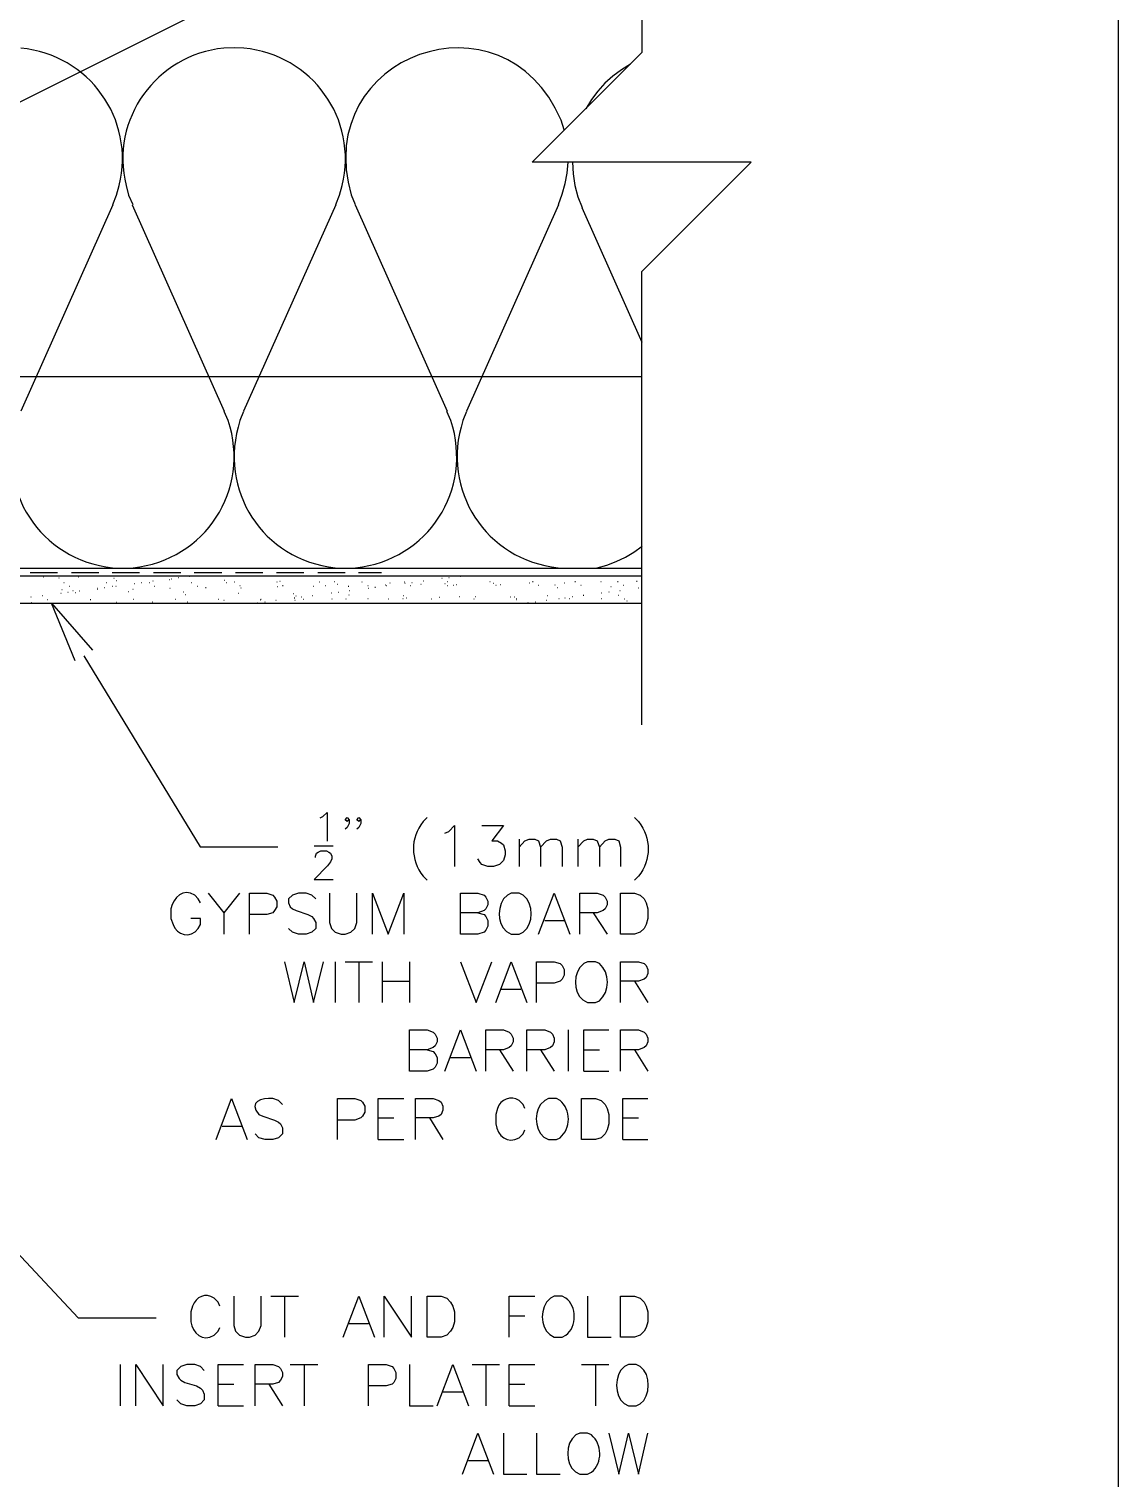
# Model space of a CAD drawing. Header units: millimetres. Extents: x 14 to 201, y 16 to 268.
# Drawn here: x 138.1 to 201.3, y 134.9 to 218.9 of the extents above; entities that cross this region are included whole.
import ezdxf

# ---------------------------------------------------------------- set-up
doc = ezdxf.new("R2010")
doc.units = ezdxf.units.MM
doc.layers.get('0').update_dxf_attribs({"linetype": 'CONTINUOUS'})

msp = doc.modelspace()

# ---------------------------------------------------------------- linework, layer by layer
at = {"color": 0}
for p, q in [((201.296, 264.541), (201.296, 55.4136)), ((173.673, 251.418), (173.673, 217.571)), ((122.767, 207.284), (173.673, 232.749)), ((173.673, 217.571), (167.323, 211.221)), ((180.023, 211.221), (167.323, 211.221)), ((173.673, 204.871), (180.023, 211.221)), ((173.673, 178.605), (173.673, 204.871)), ((122.767, 198.797), (173.673, 198.797)), ((124.863, 187.685), (173.673, 187.685)), ((139.784, 187.409), (138.196, 187.409)), ((142.176, 187.409), (140.589, 187.409)), ((144.546, 187.409), (142.959, 187.409)), ((146.939, 187.409), (145.351, 187.409)), ((149.309, 187.409), (147.721, 187.409)), ((151.701, 187.409), (150.114, 187.409)), ((154.071, 187.409), (152.484, 187.409)), ((156.464, 187.409), (154.876, 187.409)), ((158.581, 187.409), (157.246, 187.409)), ((133.858, 187.241), (173.673, 187.241)), ((133.858, 185.654), (173.673, 185.654)), ((140.801, 182.309), (139.446, 185.654)), ((139.446, 185.654), (141.817, 182.922)), ((141.308, 182.605), (148.06, 171.534)), ((155.025, 173.207), (155.172, 173.291)), ((155.172, 173.291), (155.426, 173.524)), ((155.426, 173.524), (155.426, 171.853)), ((156.464, 173.101), (156.591, 173.228)), ((156.591, 172.995), (156.464, 173.101)), ((156.591, 173.228), (156.697, 173.101)), ((156.697, 173.101), (156.591, 172.995)), ((156.697, 173.101), (156.697, 172.889)), ((157.142, 173.101), (157.269, 173.228)), ((157.269, 172.995), (157.142, 173.101)), ((157.269, 173.228), (157.375, 173.101)), ((157.375, 173.101), (157.269, 172.995)), ((157.375, 173.101), (157.375, 172.889)), ((161.226, 173.228), (160.993, 172.995)), ((173.25, 173.228), (173.483, 172.995)), ((156.591, 172.657), (156.464, 172.551)), ((156.697, 172.889), (156.591, 172.657)), ((157.269, 172.657), (157.142, 172.551)), ((157.375, 172.889), (157.269, 172.657)), ((162.242, 172.318), (162.475, 172.424)), ((162.475, 172.424), (162.814, 172.762)), ((162.814, 172.762), (162.814, 170.392)), ((164.401, 172.762), (165.65, 172.762)), ((165.65, 172.762), (164.973, 171.873)), ((148.06, 171.534), (152.569, 171.534)), ((154.666, 171.577), (155.765, 171.577)), ((164.973, 171.873), (165.312, 171.873)), ((165.312, 171.873), (165.545, 171.746)), ((165.545, 171.746), (165.65, 171.64)), ((165.65, 171.64), (165.756, 171.301)), ((166.561, 171.979), (166.561, 170.392)), ((166.561, 171.513), (166.9, 171.873)), ((166.9, 171.873), (167.133, 171.979)), ((167.133, 171.979), (167.47, 171.979)), ((167.47, 171.979), (167.682, 171.873)), ((167.682, 171.873), (167.809, 171.513)), ((167.809, 171.513), (168.148, 171.873)), ((167.809, 171.513), (167.809, 170.392)), ((168.148, 171.873), (168.381, 171.979)), ((168.381, 171.979), (168.72, 171.979)), ((168.72, 171.979), (168.931, 171.873)), ((168.931, 171.873), (169.058, 171.513)), ((169.058, 171.513), (169.058, 170.392)), ((169.969, 171.979), (169.969, 170.392)), ((169.969, 171.513), (170.308, 171.873)), ((170.308, 171.873), (170.518, 171.979)), ((170.518, 171.979), (170.857, 171.979)), ((170.857, 171.979), (171.09, 171.873)), ((171.09, 171.873), (171.217, 171.513)), ((171.217, 171.513), (171.556, 171.873)), ((171.217, 171.513), (171.217, 170.392)), ((171.556, 171.873), (171.767, 171.979)), ((171.767, 171.979), (172.106, 171.979)), ((172.106, 171.979), (172.339, 171.873)), ((172.339, 171.873), (172.445, 171.513)), ((172.445, 171.513), (172.445, 170.392)), ((154.75, 170.984), (154.813, 171.154)), ((154.75, 170.9), (154.75, 170.984)), ((154.813, 171.154), (154.897, 171.217)), ((154.897, 171.217), (155.067, 171.301)), ((155.067, 171.301), (155.385, 171.301)), ((155.385, 171.301), (155.532, 171.217)), ((155.618, 170.667), (155.448, 170.434)), ((155.532, 171.217), (155.618, 171.154)), ((155.618, 171.154), (155.702, 170.984)), ((155.702, 170.837), (155.618, 170.667)), ((155.702, 170.984), (155.702, 170.837)), ((164.295, 170.625), (164.168, 170.837)), ((164.401, 170.498), (164.295, 170.625)), ((165.65, 170.731), (165.417, 170.498)), ((165.756, 171.07), (165.65, 170.731)), ((165.756, 171.301), (165.756, 171.07)), ((155.448, 170.434), (154.666, 169.63)), ((160.993, 169.82), (161.226, 169.587)), ((164.74, 170.392), (164.401, 170.498)), ((165.079, 170.392), (164.74, 170.392)), ((165.417, 170.498), (165.079, 170.392)), ((173.483, 169.82), (173.25, 169.587)), ((148.526, 168.847), (149.437, 167.703)), ((150.347, 168.847), (149.437, 167.703)), ((150.919, 166.455), (150.919, 168.847)), ((150.919, 168.847), (151.934, 168.847)), ((151.934, 168.847), (152.273, 168.72)), ((153.755, 168.847), (153.416, 168.72)), ((154.2, 168.847), (153.755, 168.847)), ((154.537, 168.72), (154.2, 168.847)), ((154.666, 169.63), (155.765, 169.63)), ((155.554, 168.847), (155.554, 167.133)), ((157.142, 167.133), (157.142, 168.847)), ((158.051, 166.455), (158.051, 168.847)), ((158.051, 168.847), (158.962, 166.455)), ((158.962, 166.455), (159.872, 168.847)), ((159.872, 168.847), (159.872, 166.455)), ((163.153, 166.455), (163.153, 168.847)), ((163.153, 168.847), (164.168, 168.847)), ((164.168, 168.847), (164.528, 168.72)), ((166.095, 168.847), (165.883, 168.72)), ((166.561, 168.847), (166.095, 168.847)), ((166.794, 168.72), (166.561, 168.847)), ((167.682, 166.455), (168.592, 168.847)), ((168.592, 168.847), (169.503, 166.455)), ((170.075, 166.455), (170.075, 168.847)), ((170.075, 168.847), (171.09, 168.847)), ((171.09, 168.847), (171.429, 168.72)), ((172.445, 166.455), (172.445, 168.847)), ((172.445, 168.847), (173.25, 168.847)), ((173.25, 168.847), (173.587, 168.72)), ((147.954, 168.508), (147.744, 168.72)), ((148.083, 168.275), (147.954, 168.508)), ((152.273, 168.72), (152.379, 168.614)), ((152.379, 168.614), (152.506, 168.381)), ((152.506, 168.042), (152.379, 167.83)), ((152.506, 168.381), (152.506, 168.042)), ((153.416, 168.72), (153.183, 168.508)), ((153.183, 168.508), (153.183, 168.275)), ((153.183, 168.275), (153.289, 168.042)), ((153.289, 168.042), (153.416, 167.936)), ((154.77, 168.508), (154.537, 168.72)), ((164.528, 168.72), (164.634, 168.614)), ((164.634, 168.614), (164.74, 168.381)), ((164.74, 168.169), (164.634, 167.936)), ((164.74, 168.381), (164.74, 168.169)), ((165.883, 168.72), (165.65, 168.508)), ((171.429, 168.72), (171.556, 168.614)), ((171.556, 168.614), (171.662, 168.381)), ((171.662, 168.169), (171.556, 167.936)), ((171.662, 168.381), (171.662, 168.169)), ((173.587, 168.72), (173.82, 168.508)), ((173.82, 168.508), (173.926, 168.275)), ((173.926, 168.275), (174.032, 167.936)), ((146.367, 167.936), (146.367, 167.366)), ((146.367, 167.366), (146.495, 167.027)), ((148.083, 167.366), (147.511, 167.366)), ((148.083, 167.027), (148.083, 167.366)), ((149.437, 167.703), (149.437, 166.455)), ((151.934, 167.597), (150.919, 167.597)), ((152.273, 167.703), (151.934, 167.597)), ((152.379, 167.83), (152.273, 167.703)), ((153.416, 167.936), (153.628, 167.83)), ((153.628, 167.83), (154.304, 167.597)), ((154.304, 167.597), (154.537, 167.492)), ((154.537, 167.492), (154.643, 167.366)), ((154.643, 167.366), (154.77, 167.133)), ((164.168, 167.703), (163.153, 167.703)), ((164.528, 167.83), (164.168, 167.703)), ((164.168, 167.703), (164.528, 167.597)), ((164.634, 167.936), (164.528, 167.83)), ((164.528, 167.597), (164.634, 167.492)), ((164.634, 167.492), (164.74, 167.259)), ((164.74, 167.259), (164.74, 166.92)), ((168.042, 167.259), (169.164, 167.259)), ((171.09, 167.703), (170.075, 167.703)), ((170.857, 167.703), (171.662, 166.455)), ((171.429, 167.83), (171.09, 167.703)), ((171.556, 167.936), (171.429, 167.83)), ((174.032, 167.366), (173.926, 167.027)), ((174.032, 167.936), (174.032, 167.366)), ((147.954, 166.794), (148.083, 167.027)), ((153.416, 166.581), (153.183, 166.794)), ((153.755, 166.455), (153.416, 166.581)), ((154.2, 166.455), (153.755, 166.455)), ((154.537, 166.581), (154.2, 166.455)), ((154.77, 166.794), (154.537, 166.581)), ((154.77, 167.133), (154.77, 166.794)), ((155.554, 167.133), (155.681, 166.794)), ((155.681, 166.794), (155.892, 166.581)), ((155.892, 166.581), (156.231, 166.455)), ((156.231, 166.455), (156.464, 166.455)), ((156.464, 166.455), (156.803, 166.581)), ((156.803, 166.581), (157.036, 166.794)), ((157.036, 166.794), (157.142, 167.133)), ((164.168, 166.455), (163.153, 166.455)), ((164.528, 166.581), (164.168, 166.455)), ((164.634, 166.688), (164.528, 166.581)), ((164.74, 166.92), (164.634, 166.688)), ((166.095, 166.455), (166.561, 166.455)), ((166.561, 166.455), (166.794, 166.581)), ((173.25, 166.455), (172.445, 166.455)), ((173.587, 166.581), (173.25, 166.455)), ((173.82, 166.794), (173.587, 166.581)), ((173.926, 167.027), (173.82, 166.794)), ((120.946, 165.608), (140.991, 144.23)), ((152.95, 164.867), (153.522, 162.497)), ((153.522, 162.497), (154.094, 164.867)), ((154.094, 164.867), (154.643, 162.497)), ((154.643, 162.497), (155.215, 164.867)), ((155.892, 164.867), (155.892, 162.497)), ((156.464, 164.867), (158.051, 164.867)), ((157.269, 164.867), (157.269, 162.497)), ((158.623, 164.867), (158.623, 162.497)), ((160.211, 164.867), (160.211, 162.497)), ((163.153, 164.867), (164.062, 162.497)), ((164.062, 162.497), (164.973, 164.867)), ((165.206, 162.497), (166.095, 164.867)), ((166.095, 164.867), (167.004, 162.497)), ((167.576, 162.497), (167.576, 164.867)), ((167.576, 164.867), (168.592, 164.867)), ((168.592, 164.867), (168.931, 164.761)), ((168.931, 164.761), (169.058, 164.655)), ((169.058, 164.655), (169.164, 164.422)), ((170.308, 164.761), (170.075, 164.528)), ((170.518, 164.867), (170.308, 164.761)), ((170.984, 164.867), (170.518, 164.867)), ((171.217, 164.761), (170.984, 164.867)), ((172.445, 162.497), (172.445, 164.867)), ((172.445, 164.867), (173.483, 164.867)), ((173.483, 164.867), (173.82, 164.761)), ((173.82, 164.761), (173.926, 164.655)), ((173.926, 164.655), (174.032, 164.422)), ((169.058, 163.852), (168.931, 163.745)), ((169.164, 164.084), (169.058, 163.852)), ((169.164, 164.422), (169.164, 164.084)), ((173.82, 163.852), (173.483, 163.745)), ((173.926, 163.958), (173.82, 163.852)), ((174.032, 164.191), (173.926, 163.958)), ((174.032, 164.422), (174.032, 164.191)), ((158.623, 163.745), (160.211, 163.745)), ((165.545, 163.28), (166.667, 163.28)), ((168.592, 163.619), (167.576, 163.619)), ((168.931, 163.745), (168.592, 163.619)), ((173.483, 163.745), (172.445, 163.745)), ((173.25, 163.745), (174.032, 162.497)), ((170.518, 162.497), (170.984, 162.497)), ((170.984, 162.497), (171.217, 162.603)), ((160.211, 158.517), (160.211, 160.909)), ((160.211, 160.909), (161.226, 160.909)), ((161.226, 160.909), (161.565, 160.783)), ((161.565, 160.783), (161.692, 160.677)), ((161.692, 160.677), (161.798, 160.444)), ((161.798, 160.444), (161.798, 160.231)), ((162.242, 158.517), (163.153, 160.909)), ((163.153, 160.909), (164.062, 158.517)), ((164.634, 158.517), (164.634, 160.909)), ((164.634, 160.909), (165.65, 160.909)), ((165.65, 160.909), (165.989, 160.783)), ((165.989, 160.783), (166.095, 160.677)), ((166.095, 160.677), (166.222, 160.444)), ((166.222, 160.444), (166.222, 160.231)), ((167.004, 158.517), (167.004, 160.909)), ((167.004, 160.909), (168.042, 160.909)), ((168.042, 160.909), (168.381, 160.783)), ((168.381, 160.783), (168.487, 160.677)), ((168.487, 160.677), (168.592, 160.444)), ((168.592, 160.444), (168.592, 160.231)), ((169.397, 160.909), (169.397, 158.517)), ((170.308, 158.517), (170.308, 160.909)), ((170.308, 160.909), (171.767, 160.909)), ((172.445, 158.517), (172.445, 160.909)), ((172.445, 160.909), (173.483, 160.909)), ((173.483, 160.909), (173.82, 160.783)), ((173.82, 160.783), (173.926, 160.677)), ((173.926, 160.677), (174.032, 160.444)), ((174.032, 160.444), (174.032, 160.231)), ((161.226, 159.766), (160.211, 159.766)), ((161.565, 159.892), (161.226, 159.766)), ((161.226, 159.766), (161.565, 159.659)), ((161.692, 159.998), (161.565, 159.892)), ((161.565, 159.659), (161.692, 159.533)), ((161.798, 160.231), (161.692, 159.998)), ((165.65, 159.766), (164.634, 159.766)), ((165.417, 159.766), (166.222, 158.517)), ((165.989, 159.892), (165.65, 159.766)), ((166.095, 159.998), (165.989, 159.892)), ((166.222, 160.231), (166.095, 159.998)), ((168.042, 159.766), (167.004, 159.766)), ((167.809, 159.766), (168.592, 158.517)), ((168.381, 159.892), (168.042, 159.766)), ((168.487, 159.998), (168.381, 159.892)), ((168.592, 160.231), (168.487, 159.998)), ((170.308, 159.766), (171.217, 159.766)), ((173.483, 159.766), (172.445, 159.766)), ((173.25, 159.766), (174.032, 158.517)), ((173.82, 159.892), (173.483, 159.766)), ((173.926, 159.998), (173.82, 159.892)), ((174.032, 160.231), (173.926, 159.998)), ((161.692, 159.533), (161.798, 159.322)), ((161.798, 158.983), (161.692, 158.75)), ((161.798, 159.322), (161.798, 158.983)), ((162.581, 159.322), (163.725, 159.322)), ((161.226, 158.517), (160.211, 158.517)), ((161.565, 158.644), (161.226, 158.517)), ((161.692, 158.75), (161.565, 158.644)), ((170.308, 158.517), (171.767, 158.517)), ((148.992, 154.559), (149.881, 156.93)), ((149.881, 156.93), (150.792, 154.559)), ((152.612, 156.823), (152.273, 156.93)), ((152.845, 156.591), (152.612, 156.823)), ((156.02, 154.559), (156.02, 156.93)), ((156.02, 156.93), (157.036, 156.93)), ((157.036, 156.93), (157.375, 156.823)), ((157.375, 156.823), (157.479, 156.717)), ((157.479, 156.717), (157.608, 156.484)), ((157.608, 156.484), (157.608, 156.147)), ((158.39, 154.559), (158.39, 156.93)), ((158.39, 156.93), (159.872, 156.93)), ((160.55, 154.559), (160.55, 156.93)), ((160.55, 156.93), (161.565, 156.93)), ((161.565, 156.93), (161.904, 156.823)), ((161.904, 156.823), (162.031, 156.717)), ((162.031, 156.717), (162.137, 156.484)), ((162.137, 156.253), (162.031, 156.02)), ((162.137, 156.484), (162.137, 156.253)), ((165.312, 156.358), (165.206, 156.02)), ((166.794, 156.591), (166.561, 156.823)), ((166.9, 156.358), (166.794, 156.591)), ((168.042, 156.823), (167.809, 156.591)), ((168.254, 156.93), (168.042, 156.823)), ((168.72, 156.93), (168.254, 156.93)), ((168.931, 156.823), (168.72, 156.93)), ((170.179, 154.559), (170.179, 156.93)), ((170.179, 156.93), (170.984, 156.93)), ((170.984, 156.93), (171.323, 156.823)), ((171.323, 156.823), (171.556, 156.591)), ((171.556, 156.591), (171.662, 156.358)), ((171.662, 156.358), (171.767, 156.02)), ((172.572, 154.559), (172.572, 156.93)), ((172.572, 156.93), (174.032, 156.93)), ((151.468, 156.02), (151.701, 155.914)), ((151.701, 155.914), (152.379, 155.681)), ((152.379, 155.681), (152.612, 155.575)), ((152.612, 155.575), (152.717, 155.469)), ((152.717, 155.469), (152.845, 155.236)), ((157.036, 155.681), (156.02, 155.681)), ((157.375, 155.808), (157.036, 155.681)), ((157.479, 155.914), (157.375, 155.808)), ((157.608, 156.147), (157.479, 155.914)), ((158.39, 155.808), (159.3, 155.808)), ((161.565, 155.808), (160.55, 155.808)), ((161.353, 155.808), (162.137, 154.559)), ((161.904, 155.914), (161.565, 155.808)), ((162.031, 156.02), (161.904, 155.914)), ((165.206, 156.02), (165.206, 155.469)), ((171.767, 155.469), (171.662, 155.13)), ((171.767, 156.02), (171.767, 155.469)), ((172.572, 155.808), (173.483, 155.808)), ((149.331, 155.342), (150.453, 155.342)), ((151.468, 154.666), (151.258, 154.897)), ((151.828, 154.559), (151.468, 154.666)), ((152.612, 154.666), (152.273, 154.559)), ((152.845, 154.897), (152.612, 154.666)), ((152.845, 155.236), (152.845, 154.897)), ((166.561, 154.666), (166.794, 154.897)), ((166.794, 154.897), (166.9, 155.13)), ((168.72, 154.559), (168.931, 154.666)), ((171.323, 154.666), (170.984, 154.559)), ((171.556, 154.897), (171.323, 154.666)), ((171.662, 155.13), (171.556, 154.897)), ((152.273, 154.559), (151.828, 154.559)), ((158.39, 154.559), (159.872, 154.559)), ((168.254, 154.559), (168.72, 154.559)), ((170.984, 154.559), (170.179, 154.559)), ((172.572, 154.559), (174.032, 154.559)), ((149.098, 145.141), (148.865, 145.372)), ((150.008, 145.478), (150.008, 143.784)), ((151.595, 143.784), (151.595, 145.478)), ((152.167, 145.478), (153.755, 145.478)), ((152.95, 145.478), (152.95, 143.108)), ((156.358, 143.108), (157.269, 145.478)), ((157.269, 145.478), (158.178, 143.108)), ((158.729, 143.108), (158.729, 145.478)), ((158.729, 145.478), (160.317, 143.108)), ((160.317, 143.108), (160.317, 145.478)), ((161.226, 143.108), (161.226, 145.478)), ((161.226, 145.478), (162.031, 145.478)), ((162.031, 145.478), (162.37, 145.372)), ((162.37, 145.372), (162.581, 145.141)), ((165.989, 143.108), (165.989, 145.478)), ((165.989, 145.478), (167.47, 145.478)), ((168.381, 145.372), (168.148, 145.141)), ((168.592, 145.478), (168.381, 145.372)), ((169.058, 145.478), (168.592, 145.478)), ((169.27, 145.372), (169.058, 145.478)), ((170.518, 145.478), (170.518, 143.108)), ((172.445, 143.108), (172.445, 145.478)), ((172.445, 145.478), (173.25, 145.478)), ((173.25, 145.478), (173.587, 145.372)), ((173.587, 145.372), (173.82, 145.141)), ((147.617, 144.908), (147.511, 144.569)), ((147.511, 144.569), (147.511, 143.997)), ((149.204, 144.908), (149.098, 145.141)), ((162.581, 145.141), (162.708, 144.908)), ((162.708, 144.908), (162.814, 144.569)), ((162.814, 144.569), (162.814, 143.997)), ((173.82, 145.141), (173.926, 144.908)), ((173.926, 144.908), (174.032, 144.569)), ((174.032, 144.569), (174.032, 143.997)), ((140.991, 144.23), (145.5, 144.23)), ((149.098, 143.447), (149.204, 143.658)), ((150.008, 143.784), (150.114, 143.447)), ((151.468, 143.447), (151.595, 143.784)), ((156.697, 143.891), (157.818, 143.891)), ((162.708, 143.658), (162.581, 143.447)), ((162.814, 143.997), (162.708, 143.658)), ((165.989, 144.336), (166.9, 144.336)), ((173.926, 143.658), (173.82, 143.447)), ((174.032, 143.997), (173.926, 143.658)), ((148.865, 143.214), (149.098, 143.447)), ((150.114, 143.447), (150.347, 143.214)), ((150.347, 143.214), (150.686, 143.108)), ((150.686, 143.108), (150.919, 143.108)), ((150.919, 143.108), (151.258, 143.214)), ((151.258, 143.214), (151.468, 143.447)), ((162.031, 143.108), (161.226, 143.108)), ((162.37, 143.214), (162.031, 143.108)), ((162.581, 143.447), (162.37, 143.214)), ((168.592, 143.108), (169.058, 143.108)), ((169.058, 143.108), (169.27, 143.214)), ((170.518, 143.108), (171.895, 143.108)), ((173.25, 143.108), (172.445, 143.108)), ((173.587, 143.214), (173.25, 143.108)), ((173.82, 143.447), (173.587, 143.214)), ((143.425, 141.52), (143.425, 139.128)), ((144.336, 139.128), (144.336, 141.52)), ((144.336, 141.52), (145.923, 139.128)), ((145.923, 139.128), (145.923, 141.52)), ((146.939, 141.394), (146.706, 141.161)), ((146.706, 141.161), (146.706, 140.948)), ((147.278, 141.52), (146.939, 141.394)), ((147.744, 141.52), (147.278, 141.52)), ((148.083, 141.394), (147.744, 141.52)), ((148.293, 141.161), (148.083, 141.394)), ((149.098, 139.128), (149.098, 141.52)), ((149.098, 141.52), (150.58, 141.52)), ((151.258, 139.128), (151.258, 141.52)), ((151.258, 141.52), (152.273, 141.52)), ((152.273, 141.52), (152.612, 141.394)), ((152.612, 141.394), (152.717, 141.288)), ((152.717, 141.288), (152.845, 141.055)), ((153.289, 141.52), (154.876, 141.52)), ((154.094, 141.52), (154.094, 139.128)), ((157.818, 139.128), (157.818, 141.52)), ((157.818, 141.52), (158.856, 141.52)), ((158.856, 141.52), (159.195, 141.394)), ((159.195, 141.394), (159.3, 141.288)), ((159.3, 141.288), (159.406, 141.055)), ((160.211, 141.52), (160.211, 139.128)), ((161.798, 139.128), (162.708, 141.52)), ((162.708, 141.52), (163.619, 139.128)), ((163.829, 141.52), (165.417, 141.52)), ((164.634, 141.52), (164.634, 139.128)), ((165.989, 139.128), (165.989, 141.52)), ((165.989, 141.52), (167.47, 141.52)), ((170.179, 141.52), (171.767, 141.52)), ((170.984, 141.52), (170.984, 139.128)), ((172.678, 141.394), (172.445, 141.161)), ((172.911, 141.52), (172.678, 141.394)), ((173.354, 141.52), (172.911, 141.52)), ((173.587, 141.394), (173.354, 141.52)), ((146.706, 140.948), (146.833, 140.716)), ((146.833, 140.716), (146.939, 140.609)), ((146.939, 140.609), (147.172, 140.483)), ((147.172, 140.483), (147.85, 140.272)), ((149.098, 140.378), (150.008, 140.378)), ((152.273, 140.378), (151.258, 140.378)), ((152.04, 140.378), (152.845, 139.128)), ((152.612, 140.483), (152.273, 140.378)), ((152.717, 140.609), (152.612, 140.483)), ((152.845, 140.822), (152.717, 140.609)), ((152.845, 141.055), (152.845, 140.822)), ((159.195, 140.378), (158.856, 140.272)), ((159.3, 140.483), (159.195, 140.378)), ((159.406, 140.716), (159.3, 140.483)), ((159.406, 141.055), (159.406, 140.716)), ((165.989, 140.378), (166.9, 140.378)), ((146.939, 139.234), (146.706, 139.467)), ((147.85, 140.272), (148.083, 140.145)), ((148.083, 140.145), (148.187, 140.039)), ((148.293, 139.467), (148.083, 139.234)), ((148.187, 140.039), (148.293, 139.806)), ((148.293, 139.806), (148.293, 139.467)), ((158.856, 140.272), (157.818, 140.272)), ((162.137, 139.933), (163.28, 139.933)), ((147.278, 139.128), (146.939, 139.234)), ((147.744, 139.128), (147.278, 139.128)), ((148.083, 139.234), (147.744, 139.128)), ((149.098, 139.128), (150.58, 139.128)), ((160.211, 139.128), (161.565, 139.128)), ((165.989, 139.128), (167.47, 139.128)), ((172.911, 139.128), (173.354, 139.128)), ((173.354, 139.128), (173.587, 139.234)), ((163.28, 135.17), (164.168, 137.541)), ((164.168, 137.541), (165.079, 135.17)), ((165.65, 137.541), (165.65, 135.17)), ((167.576, 137.541), (167.576, 135.17)), ((169.842, 137.434), (169.63, 137.203)), ((170.075, 137.541), (169.842, 137.434)), ((170.518, 137.541), (170.075, 137.541)), ((170.751, 137.434), (170.518, 137.541)), ((171.767, 137.541), (172.339, 135.17)), ((172.339, 135.17), (172.911, 137.541)), ((172.911, 137.541), (173.483, 135.17)), ((173.483, 135.17), (174.032, 137.541)), ((163.619, 135.953), (164.74, 135.953)), ((170.518, 135.17), (170.751, 135.277)), ((165.65, 135.17), (167.004, 135.17)), ((167.576, 135.17), (168.931, 135.17)), ((170.075, 135.17), (170.518, 135.17))]:
    msp.add_line(p, q, dxfattribs=at)
at = {"color": 252}
for p, q in [((150.03, 217.847), (149.437, 217.827)), ((150.6, 217.827), (150.03, 217.847)), ((173.017, 216.895), (172.488, 216.578)), ((172, 216.196), (171.534, 215.794)), ((172.488, 216.578), (172, 216.196)), ((171.133, 215.328), (170.751, 214.842)), ((171.534, 215.794), (171.133, 215.328)), ((170.751, 214.842), (170.434, 214.313)), ((169.164, 213.085), (168.994, 213.657)), ((169.354, 210.588), (169.397, 211.221)), ((169.65, 211.221), (169.693, 210.545)), ((169.227, 209.973), (169.354, 210.588)), ((169.693, 210.545), (169.799, 209.867)), ((143.002, 208.767), (143.214, 209.296)), ((143.214, 209.296), (143.361, 209.867)), ((143.764, 209.867), (143.913, 209.296)), ((143.913, 209.296), (144.146, 208.767)), ((155.935, 208.767), (156.147, 209.296)), ((156.147, 209.296), (156.294, 209.867)), ((156.823, 209.317), (157.056, 208.767)), ((168.847, 208.767), (169.058, 209.36)), ((169.058, 209.36), (169.227, 209.973)), ((169.799, 209.867), (169.969, 209.211)), ((169.969, 209.211), (170.222, 208.598)), ((143.002, 208.745), (137.667, 196.787)), ((144.123, 208.745), (149.458, 196.787)), ((155.935, 208.745), (150.58, 196.787)), ((157.056, 208.745), (162.391, 196.787)), ((168.847, 208.745), (163.513, 196.787)), ((170.202, 208.598), (173.673, 200.787)), ((149.691, 196.237), (149.458, 196.766)), ((150.58, 196.766), (150.367, 196.237)), ((162.603, 196.237), (162.37, 196.766)), ((163.513, 196.766), (163.3, 196.237)), ((172.192, 188.067), (172.721, 188.32)), ((172.721, 188.32), (173.207, 188.616)), ((173.207, 188.616), (173.693, 188.955)), ((142.981, 187.705), (143.574, 187.685)), ((143.574, 187.685), (144.166, 187.705)), ((155.892, 187.705), (156.484, 187.685)), ((156.484, 187.685), (157.079, 187.705)), ((168.825, 187.705), (169.417, 187.685)), ((171.09, 187.705), (171.64, 187.854)), ((171.64, 187.854), (172.192, 188.067)), ((138.958, 187.176), (138.981, 187.176)), ((139.869, 187.113), (139.89, 187.113)), ((140.145, 186.859), (140.166, 186.859)), ((140.483, 186.647), (140.505, 186.647)), ((140.991, 187.176), (141.012, 187.176)), ((142.113, 186.52), (142.133, 186.52)), ((142.515, 186.563), (142.536, 186.563)), ((142.621, 186.859), (142.642, 186.859)), ((142.96, 186.647), (142.981, 186.647)), ((143.044, 187.092), (143.065, 187.092)), ((143.171, 186.647), (143.192, 186.647)), ((143.193, 186.965), (143.214, 186.965)), ((144.25, 186.796), (144.272, 186.796)), ((144.653, 186.859), (144.675, 186.859)), ((145.098, 186.859), (145.118, 186.859)), ((145.308, 186.945), (145.331, 186.945)), ((145.415, 186.647), (145.437, 186.647)), ((146.283, 187.029), (146.305, 187.029)), ((146.304, 186.52), (146.326, 186.52)), ((146.389, 187.071), (146.41, 187.071)), ((146.792, 187.135), (146.812, 187.135)), ((147.447, 187.219), (147.468, 187.219)), ((147.554, 186.859), (147.574, 186.859)), ((147.891, 186.647), (147.913, 186.647)), ((148.379, 186.563), (148.4, 186.563)), ((149.458, 186.986), (149.48, 186.986)), ((149.585, 186.859), (149.605, 186.859)), ((150.03, 186.88), (150.05, 186.88)), ((150.367, 186.669), (150.39, 186.669)), ((150.41, 186.542), (150.432, 186.542)), ((152.506, 186.88), (152.527, 186.88)), ((152.549, 186.627), (152.569, 186.627)), ((152.676, 186.922), (152.696, 186.922)), ((152.845, 186.669), (152.866, 186.669)), ((154.623, 186.647), (154.643, 186.647)), ((154.982, 186.88), (155.003, 186.88)), ((155.321, 186.669), (155.342, 186.669)), ((155.851, 186.902), (155.871, 186.902)), ((155.998, 186.753), (156.02, 186.753)), ((156.654, 186.647), (156.676, 186.647)), ((157.438, 186.88), (157.459, 186.88)), ((157.776, 186.669), (157.798, 186.669)), ((157.798, 186.52), (157.818, 186.52)), ((158.2, 186.583), (158.221, 186.583)), ((158.793, 186.712), (158.813, 186.712)), ((158.856, 186.669), (158.877, 186.669)), ((159.067, 186.839), (159.089, 186.839)), ((159.915, 186.88), (159.935, 186.88)), ((159.935, 186.817), (159.957, 186.817)), ((160.254, 186.669), (160.274, 186.669)), ((160.338, 186.859), (160.358, 186.859)), ((160.867, 186.753), (160.887, 186.753)), ((160.993, 186.945), (161.016, 186.945)), ((162.074, 187.092), (162.094, 187.092)), ((162.242, 186.796), (162.264, 186.796)), ((162.391, 186.902), (162.411, 186.902)), ((162.391, 186.669), (162.411, 186.669)), ((162.475, 187.135), (162.497, 187.135)), ((162.73, 186.69), (162.75, 186.69)), ((162.899, 186.732), (162.92, 186.732)), ((163.132, 187.219), (163.153, 187.219)), ((164.867, 186.902), (164.888, 186.902)), ((165.057, 186.817), (165.079, 186.817)), ((165.206, 186.69), (165.227, 186.69)), ((165.46, 186.732), (165.48, 186.732)), ((167.133, 186.839), (167.153, 186.839)), ((167.343, 186.902), (167.366, 186.902)), ((167.662, 186.69), (167.682, 186.69)), ((168.635, 186.712), (168.655, 186.712)), ((168.783, 186.563), (168.804, 186.563)), ((169.164, 186.839), (169.184, 186.839)), ((169.799, 186.902), (169.82, 186.902)), ((170.138, 186.69), (170.159, 186.69)), ((171.301, 186.902), (171.323, 186.902)), ((171.873, 186.627), (171.895, 186.627)), ((172.275, 186.902), (172.296, 186.902)), ((172.615, 186.69), (172.635, 186.69)), ((173.377, 186.922), (173.397, 186.922)), ((173.483, 186.542), (173.503, 186.542)), ((138.239, 186.013), (138.261, 186.013)), ((138.282, 185.695), (138.303, 185.695)), ((138.895, 186.097), (138.917, 186.097)), ((139.214, 185.864), (139.234, 185.864)), ((139.976, 186.224), (139.996, 186.224)), ((140.039, 186.436), (140.06, 186.436)), ((140.378, 186.287), (140.399, 186.287)), ((140.674, 186.393), (140.695, 186.393)), ((140.801, 186.267), (140.822, 186.267)), ((141.034, 186.373), (141.055, 186.373)), ((141.69, 185.864), (141.71, 185.864)), ((142.113, 186.457), (142.133, 186.457)), ((143.192, 185.717), (143.214, 185.717)), ((143.891, 186.33), (143.913, 186.33)), ((144.146, 186.457), (144.166, 186.457)), ((144.166, 185.886), (144.187, 185.886)), ((145.267, 185.738), (145.288, 185.738)), ((146.622, 185.886), (146.643, 185.886)), ((147.066, 186.309), (147.088, 186.309)), ((147.215, 186.16), (147.235, 186.16)), ((147.298, 185.738), (147.321, 185.738)), ((149.098, 185.886), (149.119, 185.886)), ((149.437, 185.821), (149.458, 185.821)), ((150.283, 186.224), (150.306, 186.224)), ((151.384, 185.674), (151.405, 185.674)), ((151.532, 185.844), (151.554, 185.844)), ((151.575, 185.886), (151.595, 185.886)), ((151.807, 185.738), (151.828, 185.738)), ((152.443, 185.821), (152.463, 185.821)), ((153.458, 186.203), (153.481, 186.203)), ((153.522, 185.97), (153.542, 185.97)), ((153.542, 185.821), (153.565, 185.821)), ((153.607, 186.077), (153.628, 186.077)), ((153.924, 186.013), (153.945, 186.013)), ((154.051, 185.886), (154.071, 185.886)), ((154.58, 186.097), (154.601, 186.097)), ((155.659, 186.246), (155.681, 186.246)), ((155.702, 185.907), (155.724, 185.907)), ((156.061, 186.287), (156.083, 186.287)), ((156.507, 185.907), (156.527, 185.907)), ((156.676, 186.14), (156.697, 186.14)), ((156.717, 186.393), (156.74, 186.393)), ((157.776, 185.928), (157.798, 185.928)), ((158.983, 185.907), (159.004, 185.907)), ((159.808, 185.928), (159.829, 185.928)), ((159.851, 186.097), (159.872, 186.097)), ((160, 185.97), (160.021, 185.97)), ((161.459, 185.907), (161.48, 185.907)), ((161.946, 185.991), (161.968, 185.991)), ((163.09, 186.034), (163.11, 186.034)), ((163.935, 185.907), (163.958, 185.907)), ((164.021, 186.034), (164.042, 186.034)), ((166.052, 186.013), (166.074, 186.013)), ((166.265, 186.013), (166.285, 186.013)), ((166.412, 185.928), (166.434, 185.928)), ((166.413, 185.864), (166.434, 185.864)), ((167.068, 185.695), (167.09, 185.695)), ((167.492, 185.738), (167.513, 185.738)), ((168.126, 185.821), (168.148, 185.821)), ((168.191, 186.097), (168.212, 186.097)), ((168.868, 185.928), (168.888, 185.928)), ((169.207, 185.97), (169.227, 185.97)), ((169.482, 185.928), (169.503, 185.928)), ((169.63, 186.034), (169.65, 186.034)), ((170.265, 186.118), (170.285, 186.118)), ((170.285, 186.118), (170.308, 186.118)), ((171.344, 186.246), (171.366, 186.246)), ((171.344, 185.928), (171.366, 185.928)), ((171.767, 186.309), (171.789, 186.309)), ((172.318, 186.118), (172.339, 186.118)), ((172.402, 186.393), (172.424, 186.393)), ((172.657, 185.907), (172.678, 185.907)), ((172.805, 185.78), (172.825, 185.78))]:
    msp.add_line(p, q, dxfattribs=at)
for points in [[(168.994, 213.657), (165.655, 221.432), (154.484, 217.443), (156.823, 209.317)], [(143.361, 209.867), (144.318, 213.713), (141.593, 217.453), (137.667, 217.827)], [(149.437, 217.827), (145.526, 217.446), (142.809, 213.697), (143.764, 209.867)], [(156.294, 209.867), (157.251, 213.713), (154.528, 217.453), (150.6, 217.827)], [(137.457, 196.237), (136.145, 192.214), (138.785, 188.152), (142.981, 187.705)], [(144.166, 187.705), (148.368, 188.146), (150.998, 192.218), (149.691, 196.237)], [(150.367, 196.237), (149.057, 192.214), (151.697, 188.152), (155.892, 187.705)], [(157.079, 187.705), (161.28, 188.146), (163.911, 192.218), (162.603, 196.237)], [(163.3, 196.237), (161.99, 192.214), (164.63, 188.152), (168.825, 187.705)]]:
    msp.add_open_spline(points, degree=3, dxfattribs=at)
at = {"color": 0}
for points in [[(160.993, 172.995), (160.231, 172.008), (160.245, 170.809), (160.993, 169.82)], [(173.483, 172.995), (174.245, 172.008), (174.231, 170.809), (173.483, 169.82)], [(147.744, 168.72), (147.1, 169.178), (146.499, 168.596), (146.367, 167.936)], [(165.65, 168.508), (165.224, 167.848), (165.323, 166.8), (166.095, 166.455)], [(166.794, 166.581), (167.418, 167.051), (167.418, 168.25), (166.794, 168.72)], [(146.495, 167.027), (146.696, 166.411), (147.504, 166.161), (147.954, 166.794)], [(171.217, 162.603), (171.841, 163.142), (171.841, 164.222), (171.217, 164.761)], [(170.075, 164.528), (169.652, 163.893), (169.752, 162.814), (170.518, 162.497)], [(166.561, 156.823), (166.088, 157.131), (165.462, 156.895), (165.312, 156.358)], [(152.273, 156.93), (151.627, 157.023), (150.839, 156.717), (151.468, 156.02)], [(167.809, 156.591), (167.37, 155.991), (167.494, 154.836), (168.254, 154.559)], [(168.931, 154.666), (169.576, 155.184), (169.576, 156.304), (168.931, 156.823)], [(165.206, 155.469), (165.326, 154.76), (165.862, 154.275), (166.561, 154.666)], [(148.865, 145.372), (148.365, 145.699), (147.821, 145.442), (147.617, 144.908)], [(169.27, 143.214), (169.937, 143.692), (169.911, 144.901), (169.27, 145.372)], [(168.148, 145.141), (167.703, 144.449), (167.851, 143.407), (168.592, 143.108)], [(147.511, 143.997), (147.628, 143.345), (148.198, 142.796), (148.865, 143.214)], [(172.445, 141.161), (172.036, 140.574), (172.161, 139.331), (172.911, 139.128)], [(173.587, 139.234), (174.201, 139.682), (174.217, 140.948), (173.587, 141.394)], [(169.63, 137.203), (169.18, 136.594), (169.326, 135.409), (170.075, 135.17)], [(170.751, 135.277), (171.415, 135.801), (171.387, 136.916), (170.751, 137.434)]]:
    msp.add_open_spline(points, degree=3, dxfattribs=at)

doc.saveas('drawing.dxf')
